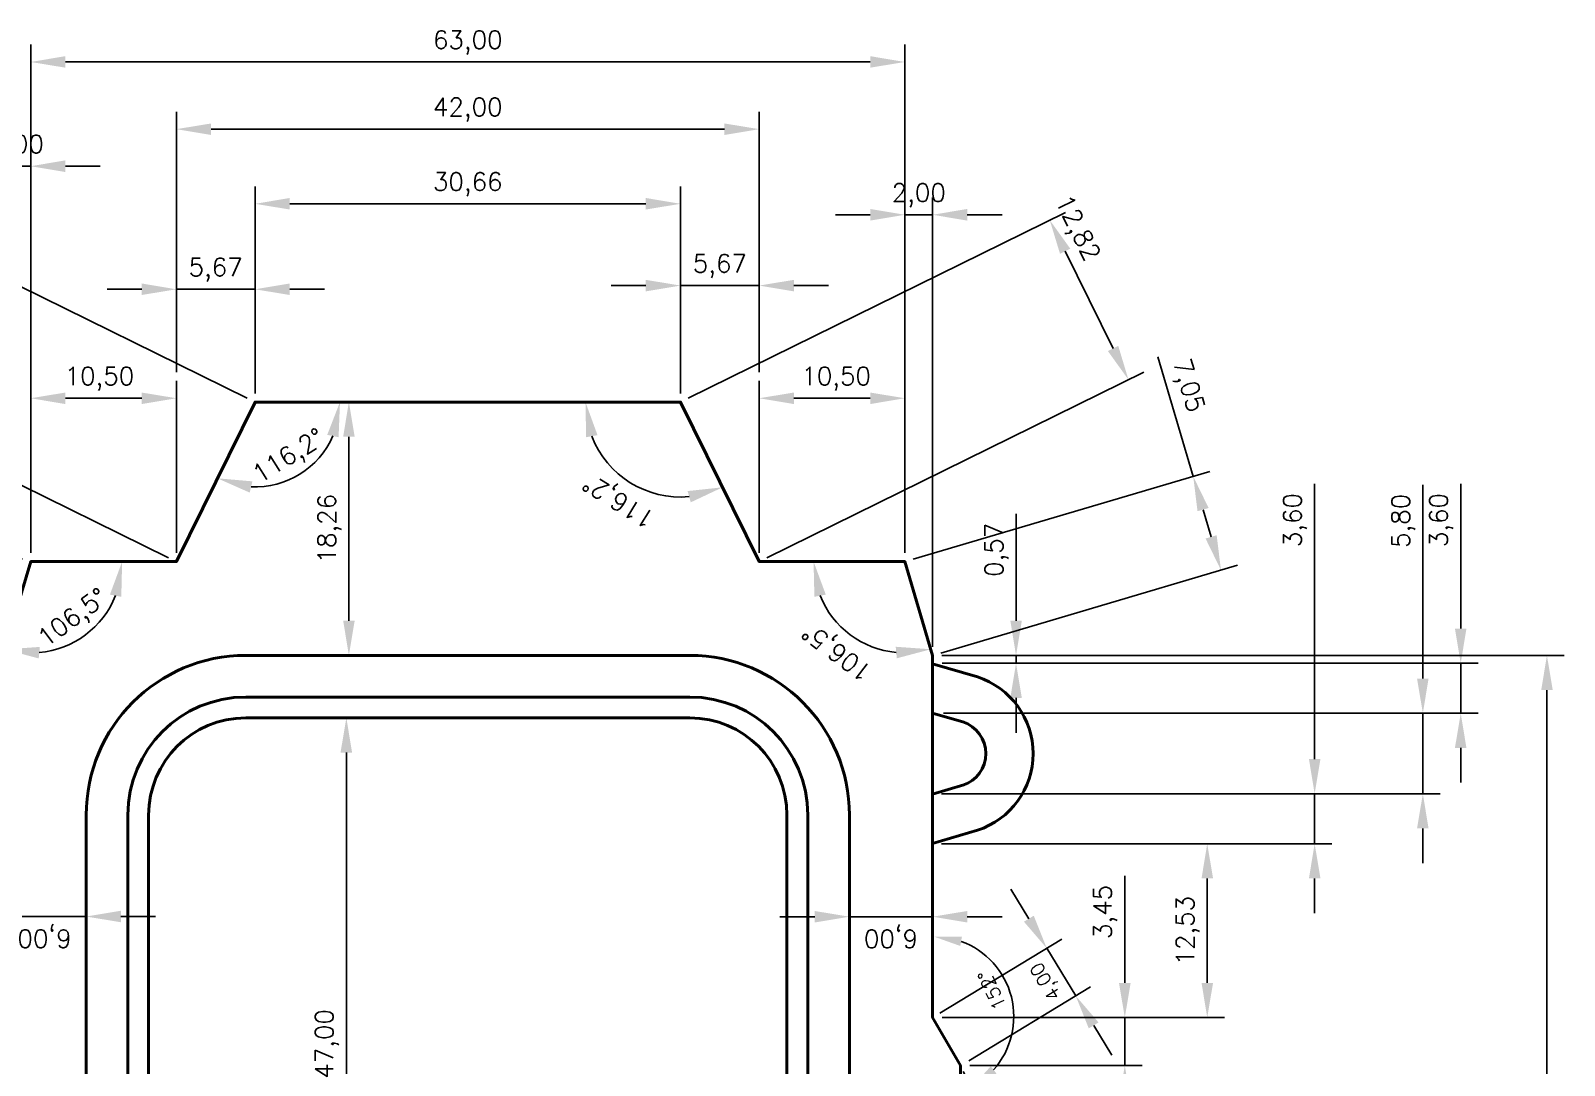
# Model space of a CAD drawing. Header units: millimetres. Extents: x -121 to 79, y -71 to 81.
# Drawn here: x -31.5 to 79, y 6 to 80.5 of the extents above; entities that cross this region are included whole.
import ezdxf

# ---------------------------------------------------------------- set-up
doc = ezdxf.new("R2010")
doc.units = ezdxf.units.MM
doc.styles.add('ASHADE', font='simplex.shx', dxfattribs={"height": 1.3})
doc.dimstyles.new('ISO-25', dxfattribs={"dimtxt": 1.3, "dimasz": 2.5, "dimexe": 1.25, "dimexo": 0.625, "dimtad": 1, "dimtxsty": 'ASHADE', "dimcen": 2.5, "dimadec": 1, "dimazin": 0, "dimtfac": 1, "dimtmove": 0, "dimatfit": 3, "dimfxl": 1, "dimarcsym": 0})
doc.dimstyles.new('ISO-25 CON DOPPIO ZERO', dxfattribs={"dimtxt": 1.3, "dimasz": 2.5, "dimexe": 1.25, "dimexo": 0.625, "dimtad": 1, "dimzin": 0, "dimtxsty": 'ASHADE', "dimcen": 2.5, "dimadec": 0, "dimazin": 0, "dimtfac": 1, "dimtmove": 0, "dimatfit": 3, "dimfxl": 1, "dimarcsym": 0})

# ---------------------------------------------------------------- blocks, each defined once
blk = doc.blocks.new('*D18')
at = {"color": 0, "linetype": 'Continuous', "lineweight": -2, "transparency": 16777216}
for p, q in [((34.17, 35.51), (79.02, 35.51)), ((77.77, -29.99), (77.77, 33.01)), ((34.19, -32.49), (79.02, -32.49))]:
    blk.add_line(p, q, dxfattribs=at)
at = {"color": 0, "linetype": 'Continuous', "transparency": 16777216}
for points in [[(77.36, 33.01), (78.19, 33.01), (77.77, 35.51)], [(77.36, -29.99), (78.19, -29.99), (77.77, -32.49)]]:
    blk.add_solid(points, dxfattribs=at)
at = {"layer": 'Defpoints', "color": 0, "linetype": 'Continuous', "transparency": 16777216}
for p in [(33.55, 35.51, -14.03), (77.77, 35.51), (33.56, -32.49, -14.03)]:
    blk.add_point(p, dxfattribs=at)
at = {"color": 0, "linetype": 'Continuous', "lineweight": 13, "transparency": 16777216, "insert": (76.38, -0.75), "char_height": 1.3, "attachment_point": 5, "rotation": 90, "style": 'ASHADE'}
blk.add_mtext('68,00', dxfattribs=at)
blk = doc.blocks.new('*D19')
at = {"color": 0, "linetype": 'Continuous', "lineweight": -2, "transparency": 16777216}
for p, q in [((39.51, 38.01), (39.51, 45.72)), ((34.17, 35.51), (40.76, 35.51)), ((39.51, 34.94), (39.51, 35.51)), ((34.19, 34.94), (40.76, 34.94)), ((39.51, 32.44), (39.51, 29.94))]:
    blk.add_line(p, q, dxfattribs=at)
at = {"color": 0, "linetype": 'Continuous', "transparency": 16777216}
for points in [[(39.1, 38.01), (39.93, 38.01), (39.51, 35.51)], [(39.1, 32.44), (39.93, 32.44), (39.51, 34.94)]]:
    blk.add_solid(points, dxfattribs=at)
at = {"layer": 'Defpoints', "color": 0, "linetype": 'Continuous', "transparency": 16777216}
for p in [(33.55, 35.51, -14.03), (33.56, 34.94, -14.04), (39.51, 34.94)]:
    blk.add_point(p, dxfattribs=at)
at = {"color": 0, "linetype": 'Continuous', "lineweight": 13, "transparency": 16777216, "insert": (38.12, 43.11), "char_height": 1.3, "attachment_point": 5, "rotation": 90, "style": 'ASHADE'}
blk.add_mtext('0,57', dxfattribs=at)
blk = doc.blocks.new('*D20')
at = {"color": 0, "linetype": 'Continuous', "lineweight": -2, "transparency": 16777216}
for p, q in [((71.56, 37.44), (71.56, 47.87)), ((34.19, 34.94), (72.81, 34.94)), ((71.56, 31.34), (71.56, 34.94)), ((34.29, 31.34), (72.81, 31.34)), ((71.56, 28.84), (71.56, 26.34))]:
    blk.add_line(p, q, dxfattribs=at)
at = {"color": 0, "linetype": 'Continuous', "transparency": 16777216}
for points in [[(71.14, 37.44), (71.97, 37.44), (71.56, 34.94)], [(71.14, 28.84), (71.97, 28.84), (71.56, 31.34)]]:
    blk.add_solid(points, dxfattribs=at)
at = {"layer": 'Defpoints', "color": 0, "linetype": 'Continuous', "transparency": 16777216}
for p in [(33.56, 34.94), (33.67, 31.34, -14.04), (71.56, 31.34)]:
    blk.add_point(p, dxfattribs=at)
at = {"color": 0, "linetype": 'Continuous', "lineweight": 13, "transparency": 16777216, "insert": (70.16, 45.26), "char_height": 1.3, "attachment_point": 5, "rotation": 90, "style": 'ASHADE'}
blk.add_mtext('3,60', dxfattribs=at)
blk = doc.blocks.new('*D21')
at = {"color": 0, "linetype": 'Continuous', "lineweight": -2, "transparency": 16777216}
for p, q in [((68.83, 33.84), (68.83, 47.81)), ((34.29, 31.34), (70.08, 31.34)), ((68.83, 25.54), (68.83, 31.34)), ((34.13, 25.54), (70.08, 25.54)), ((68.83, 23.04), (68.83, 20.54))]:
    blk.add_line(p, q, dxfattribs=at)
at = {"color": 0, "linetype": 'Continuous', "transparency": 16777216}
for points in [[(68.41, 33.84), (69.24, 33.84), (68.83, 31.34)], [(68.41, 23.04), (69.24, 23.04), (68.83, 25.54)]]:
    blk.add_solid(points, dxfattribs=at)
at = {"layer": 'Defpoints', "color": 0, "linetype": 'Continuous', "transparency": 16777216}
for p in [(33.67, 31.34, -14.04), (33.51, 25.54, -4.04), (68.83, 25.54)]:
    blk.add_point(p, dxfattribs=at)
at = {"color": 0, "linetype": 'Continuous', "lineweight": 13, "transparency": 16777216, "insert": (67.43, 45.2), "char_height": 1.3, "attachment_point": 5, "rotation": 90, "style": 'ASHADE'}
blk.add_mtext('5,80', dxfattribs=at)
blk = doc.blocks.new('*D22')
at = {"color": 0, "linetype": 'Continuous', "lineweight": -2, "transparency": 16777216}
for p, q in [((61.03, 28.04), (61.03, 47.87)), ((34.13, 25.54), (62.28, 25.54)), ((61.03, 21.94), (61.03, 25.54)), ((34.13, 21.94), (62.28, 21.94)), ((61.03, 19.44), (61.03, 16.94))]:
    blk.add_line(p, q, dxfattribs=at)
at = {"color": 0, "linetype": 'Continuous', "transparency": 16777216}
for points in [[(60.62, 28.04), (61.45, 28.04), (61.03, 25.54)], [(60.62, 19.44), (61.45, 19.44), (61.03, 21.94)]]:
    blk.add_solid(points, dxfattribs=at)
at = {"layer": 'Defpoints', "color": 0, "linetype": 'Continuous', "transparency": 16777216}
for p in [(33.51, 25.54, -4.04), (33.51, 21.94, -4.04), (61.03, 21.94)]:
    blk.add_point(p, dxfattribs=at)
at = {"color": 0, "linetype": 'Continuous', "lineweight": 13, "transparency": 16777216, "insert": (59.63, 45.26), "char_height": 1.3, "attachment_point": 5, "rotation": 90, "style": 'ASHADE'}
blk.add_mtext('3,60', dxfattribs=at)
blk = doc.blocks.new('*D23')
at = {"color": 0, "linetype": 'Continuous', "lineweight": -2, "transparency": 16777216}
for p, q in [((34.13, 21.94), (54.54, 21.94)), ((53.29, 19.44), (53.29, 11.91)), ((34.18, 9.41), (54.54, 9.41))]:
    blk.add_line(p, q, dxfattribs=at)
at = {"color": 0, "linetype": 'Continuous', "transparency": 16777216}
for points in [[(52.88, 19.44), (53.71, 19.44), (53.29, 21.94)], [(52.88, 11.91), (53.71, 11.91), (53.29, 9.41)]]:
    blk.add_solid(points, dxfattribs=at)
at = {"layer": 'Defpoints', "color": 0, "linetype": 'Continuous', "transparency": 16777216}
for p in [(33.51, 21.94, -4.04), (33.56, 9.41, -6.03), (53.29, 9.41)]:
    blk.add_point(p, dxfattribs=at)
at = {"color": 0, "linetype": 'Continuous', "lineweight": 13, "transparency": 16777216, "insert": (51.89, 15.67), "char_height": 1.3, "attachment_point": 5, "rotation": 90, "style": 'ASHADE'}
blk.add_mtext('12,53', dxfattribs=at)
blk = doc.blocks.new('*D24')
at = {"color": 0, "linetype": 'Continuous', "lineweight": -2, "transparency": 16777216}
for p, q in [((47.35, 11.91), (47.35, 19.62)), ((34.18, 9.41), (48.6, 9.41)), ((47.35, 5.96), (47.35, 9.41)), ((36.19, 5.96), (48.6, 5.96)), ((47.35, 3.46), (47.35, 0.96))]:
    blk.add_line(p, q, dxfattribs=at)
at = {"color": 0, "linetype": 'Continuous', "transparency": 16777216}
for points in [[(46.93, 11.91), (47.77, 11.91), (47.35, 9.41)], [(46.93, 3.46), (47.77, 3.46), (47.35, 5.96)]]:
    blk.add_solid(points, dxfattribs=at)
at = {"layer": 'Defpoints', "color": 0, "linetype": 'Continuous', "transparency": 16777216}
for p in [(33.56, 9.41, -6.03), (35.56, 5.96, 1.97), (47.35, 5.96)]:
    blk.add_point(p, dxfattribs=at)
at = {"color": 0, "linetype": 'Continuous', "lineweight": 13, "transparency": 16777216, "insert": (45.95, 17.02), "char_height": 1.3, "attachment_point": 5, "rotation": 90, "style": 'ASHADE'}
blk.add_mtext('3,45', dxfattribs=at)
blk = doc.blocks.new('*D38')
at = {"color": 0, "linetype": 'Continuous', "lineweight": -2, "transparency": 16777216}
for p, q in [((-31.5, 42.89), (-31.5, 79.52)), ((31.5, 42.89), (31.5, 79.52)), ((29, 78.27), (-29, 78.27))]:
    blk.add_line(p, q, dxfattribs=at)
at = {"color": 0, "linetype": 'Continuous', "transparency": 16777216}
for points in [[(-29, 78.69), (-29, 77.86), (-31.5, 78.27)], [(29, 78.69), (29, 77.86), (31.5, 78.27)]]:
    blk.add_solid(points, dxfattribs=at)
at = {"layer": 'Defpoints', "color": 0, "linetype": 'Continuous', "transparency": 16777216}
for p in [(-31.5, 78.27), (-31.5, 42.27, -14.03), (31.5, 42.27, -30.03)]:
    blk.add_point(p, dxfattribs=at)
at = {"color": 0, "linetype": 'Continuous', "lineweight": 13, "transparency": 16777216, "insert": (0, 79.67), "char_height": 1.3, "attachment_point": 5, "style": 'ASHADE'}
blk.add_mtext('63,00', dxfattribs=at)
blk = doc.blocks.new('*D41')
at = {"color": 0, "linetype": 'Continuous', "lineweight": -2, "transparency": 16777216}
for p, q in [((31.5, 42.89), (31.5, 68.51)), ((33.5, 36.13), (33.5, 68.51)), ((29, 67.26), (26.5, 67.26)), ((33.5, 67.26), (31.5, 67.26)), ((36, 67.26), (38.5, 67.26))]:
    blk.add_line(p, q, dxfattribs=at)
at = {"color": 0, "linetype": 'Continuous', "transparency": 16777216}
for points in [[(29, 67.68), (29, 66.84), (31.5, 67.26)], [(36, 67.68), (36, 66.84), (33.5, 67.26)]]:
    blk.add_solid(points, dxfattribs=at)
at = {"layer": 'Defpoints', "color": 0, "linetype": 'Continuous', "transparency": 16777216}
for p in [(31.5, 67.26), (31.5, 42.27, 1.97), (33.5, 35.51, 1.97)]:
    blk.add_point(p, dxfattribs=at)
at = {"color": 0, "linetype": 'Continuous', "lineweight": 13, "transparency": 16777216, "insert": (32.5, 68.66), "char_height": 1.3, "attachment_point": 5, "style": 'ASHADE'}
blk.add_mtext('2,00', dxfattribs=at)
blk = doc.blocks.new('*D39')
at = {"color": 0, "linetype": 'Continuous', "lineweight": -2, "transparency": 16777216}
for p, q in [((-52.28, 48.41), (-49.73, 57.02)), ((-32.1, 42.44), (-53.48, 48.76)), ((-53.57, 44.05), (-52.99, 46.01)), ((-34.1, 35.68), (-55.48, 42))]:
    blk.add_line(p, q, dxfattribs=at)
at = {"color": 0, "linetype": 'Continuous', "transparency": 16777216}
for points in [[(-53.39, 46.13), (-52.59, 45.9), (-52.28, 48.41)], [(-53.97, 44.17), (-53.17, 43.93), (-54.28, 41.65)]]:
    blk.add_solid(points, dxfattribs=at)
at = {"layer": 'Defpoints', "color": 0, "linetype": 'Continuous', "transparency": 16777216}
for p in [(-31.5, 42.27, -14.03), (-54.28, 41.65), (-33.5, 35.51, -14.03)]:
    blk.add_point(p, dxfattribs=at)
at = {"color": 0, "linetype": 'Continuous', "lineweight": 13, "transparency": 16777216, "insert": (-51.81, 54.92), "char_height": 1.3, "attachment_point": 5, "rotation": 73.5291, "style": 'ASHADE'}
blk.add_mtext('7,05', dxfattribs=at)
blk = doc.blocks.new('*D40')
at = {"color": 0, "linetype": 'Continuous', "lineweight": -2, "transparency": 16777216}
for p, q in [((-33.5, 35.64), (-33.5, 72.01)), ((-31.5, 42.89), (-31.5, 72.01)), ((-36, 70.76), (-38.5, 70.76)), ((-33.5, 70.76), (-31.5, 70.76)), ((-29, 70.76), (-26.5, 70.76))]:
    blk.add_line(p, q, dxfattribs=at)
at = {"color": 0, "linetype": 'Continuous', "transparency": 16777216}
for points in [[(-36, 71.18), (-36, 70.34), (-33.5, 70.76)], [(-29, 71.18), (-29, 70.34), (-31.5, 70.76)]]:
    blk.add_solid(points, dxfattribs=at)
at = {"layer": 'Defpoints', "color": 0, "linetype": 'Continuous', "transparency": 16777216}
for p in [(-31.5, 70.76), (-31.5, 42.27, -14.03), (-33.5, 35.01, -14.03)]:
    blk.add_point(p, dxfattribs=at)
at = {"color": 0, "linetype": 'Continuous', "lineweight": 13, "transparency": 16777216, "insert": (-32.5, 72.16), "char_height": 1.3, "attachment_point": 5, "style": 'ASHADE'}
blk.add_mtext('2,00', dxfattribs=at)
blk = doc.blocks.new('*D43')
at = {"color": 0, "linetype": 'Continuous', "lineweight": -2, "transparency": 16777216}
for p, q in [((-31.5, 43.52), (-31.5, 55.29)), ((-21, 42.89), (-21, 55.29)), ((-29, 54.04), (-23.5, 54.04))]:
    blk.add_line(p, q, dxfattribs=at)
at = {"color": 0, "linetype": 'Continuous', "transparency": 16777216}
for points in [[(-29, 54.45), (-29, 53.62), (-31.5, 54.04)], [(-23.5, 54.45), (-23.5, 53.62), (-21, 54.04)]]:
    blk.add_solid(points, dxfattribs=at)
at = {"layer": 'Defpoints', "color": 0, "linetype": 'Continuous', "transparency": 16777216}
for p in [(-21, 54.04), (-31.5, 42.89), (-21, 42.27, 1.97)]:
    blk.add_point(p, dxfattribs=at)
at = {"color": 0, "linetype": 'Continuous', "lineweight": 13, "transparency": 16777216, "insert": (-26.55, 55.44), "char_height": 1.3, "attachment_point": 5, "style": 'ASHADE'}
blk.add_mtext('10,50', dxfattribs=at)
blk = doc.blocks.new('*D44')
at = {"color": 0, "linetype": 'Continuous', "lineweight": -2, "transparency": 16777216}
for p, q in [((-15.89, 54.04), (-43.07, 67.43)), ((-46.51, 57.62), (-43.05, 64.64)), ((-21.56, 42.54), (-48.73, 55.93))]:
    blk.add_line(p, q, dxfattribs=at)
at = {"color": 0, "linetype": 'Continuous', "transparency": 16777216}
for points in [[(-43.42, 64.82), (-42.68, 64.45), (-41.94, 66.88)], [(-46.88, 57.81), (-46.13, 57.44), (-47.61, 55.38)]]:
    blk.add_solid(points, dxfattribs=at)
at = {"layer": 'Defpoints', "color": 0, "linetype": 'Continuous', "transparency": 16777216}
for p in [(-41.94, 66.88), (-15.33, 53.77, -14.03), (-21, 42.27)]:
    blk.add_point(p, dxfattribs=at)
at = {"color": 0, "linetype": 'Continuous', "lineweight": 13, "transparency": 16777216, "insert": (-43.82, 66.24), "char_height": 1.3, "attachment_point": 5, "rotation": 63.7684, "style": 'ASHADE'}
blk.add_mtext('12,82', dxfattribs=at)
blk = doc.blocks.new('*D45')
at = {"color": 0, "linetype": 'Continuous', "lineweight": -2, "transparency": 16777216}
for p, q in [((52.28, 48.41), (49.73, 57.02)), ((32.1, 42.44), (53.48, 48.76)), ((53.57, 44.05), (52.99, 46.01)), ((34.1, 35.68), (55.48, 42))]:
    blk.add_line(p, q, dxfattribs=at)
at = {"color": 0, "linetype": 'Continuous', "transparency": 16777216}
for points in [[(53.39, 46.13), (52.59, 45.9), (52.28, 48.41)], [(53.97, 44.17), (53.17, 43.93), (54.28, 41.65)]]:
    blk.add_solid(points, dxfattribs=at)
at = {"layer": 'Defpoints', "color": 0, "linetype": 'Continuous', "transparency": 16777216}
for p in [(31.5, 42.27, -14.03), (54.28, 41.65), (33.5, 35.51, -14.03)]:
    blk.add_point(p, dxfattribs=at)
at = {"color": 0, "linetype": 'Continuous', "lineweight": 13, "transparency": 16777216, "insert": (51.81, 54.92), "char_height": 1.3, "attachment_point": 5, "rotation": 286.4709, "style": 'ASHADE'}
blk.add_mtext('7,05', dxfattribs=at)
blk = doc.blocks.new('*D47')
at = {"color": 0, "linetype": 'Continuous', "lineweight": -2, "transparency": 16777216}
for p, q in [((21, 42.89), (21, 55.29)), ((31.5, 43.52), (31.5, 55.29)), ((29, 54.04), (23.5, 54.04))]:
    blk.add_line(p, q, dxfattribs=at)
at = {"color": 0, "linetype": 'Continuous', "transparency": 16777216}
for points in [[(23.5, 54.45), (23.5, 53.62), (21, 54.04)], [(29, 54.45), (29, 53.62), (31.5, 54.04)]]:
    blk.add_solid(points, dxfattribs=at)
at = {"layer": 'Defpoints', "color": 0, "linetype": 'Continuous', "transparency": 16777216}
for p in [(21, 54.04), (21, 42.27, 1.97), (31.5, 42.89)]:
    blk.add_point(p, dxfattribs=at)
at = {"color": 0, "linetype": 'Continuous', "lineweight": 13, "transparency": 16777216, "insert": (26.55, 55.44), "char_height": 1.3, "attachment_point": 5, "style": 'ASHADE'}
blk.add_mtext('10,50', dxfattribs=at)
blk = doc.blocks.new('*D48')
at = {"color": 0, "linetype": 'Continuous', "lineweight": -2, "transparency": 16777216}
for p, q in [((15.89, 54.04), (43.07, 67.43)), ((46.51, 57.62), (43.05, 64.64)), ((21.56, 42.54), (48.73, 55.93))]:
    blk.add_line(p, q, dxfattribs=at)
at = {"color": 0, "linetype": 'Continuous', "transparency": 16777216}
for points in [[(43.42, 64.82), (42.68, 64.45), (41.94, 66.88)], [(46.88, 57.81), (46.13, 57.44), (47.61, 55.38)]]:
    blk.add_solid(points, dxfattribs=at)
at = {"layer": 'Defpoints', "color": 0, "linetype": 'Continuous', "transparency": 16777216}
for p in [(41.94, 66.88), (15.33, 53.77, -14.03), (21, 42.27)]:
    blk.add_point(p, dxfattribs=at)
at = {"color": 0, "linetype": 'Continuous', "lineweight": 13, "transparency": 16777216, "insert": (43.82, 66.24), "char_height": 1.3, "attachment_point": 5, "rotation": 296.2316, "style": 'ASHADE'}
blk.add_mtext('12,82', dxfattribs=at)
blk = doc.blocks.new('*D49')
at = {"color": 0, "linetype": 'Continuous', "lineweight": -2, "transparency": 16777216}
for p, q in [((-15.33, 54.39), (-15.33, 69.3)), ((15.33, 54.39), (15.33, 69.3)), ((12.83, 68.05), (-12.83, 68.05))]:
    blk.add_line(p, q, dxfattribs=at)
at = {"color": 0, "linetype": 'Continuous', "transparency": 16777216}
for points in [[(-12.83, 68.47), (-12.83, 67.64), (-15.33, 68.05)], [(12.83, 68.47), (12.83, 67.64), (15.33, 68.05)]]:
    blk.add_solid(points, dxfattribs=at)
at = {"layer": 'Defpoints', "color": 0, "linetype": 'Continuous', "transparency": 16777216}
for p in [(-15.33, 68.05), (-15.33, 53.77, 1.97), (15.33, 53.77, 1.97)]:
    blk.add_point(p, dxfattribs=at)
at = {"color": 0, "linetype": 'Continuous', "lineweight": 13, "transparency": 16777216, "insert": (0, 69.45), "char_height": 1.3, "attachment_point": 5, "style": 'ASHADE'}
blk.add_mtext('30,66', dxfattribs=at)
blk = doc.blocks.new('*D50')
at = {"color": 0, "linetype": 'Continuous', "lineweight": -2, "transparency": 16777216}
for p, q in [((-21, 55.91), (-21, 63.14)), ((-15.33, 55.91), (-15.33, 63.14)), ((-23.5, 61.89), (-26, 61.89)), ((-21, 61.89), (-15.33, 61.89)), ((-12.83, 61.89), (-10.33, 61.89))]:
    blk.add_line(p, q, dxfattribs=at)
at = {"color": 0, "linetype": 'Continuous', "transparency": 16777216}
for points in [[(-23.5, 62.31), (-23.5, 61.48), (-21, 61.89)], [(-12.83, 62.31), (-12.83, 61.48), (-15.33, 61.89)]]:
    blk.add_solid(points, dxfattribs=at)
at = {"layer": 'Defpoints', "color": 0, "linetype": 'Continuous', "transparency": 16777216}
for p in [(-15.33, 61.89), (-21, 55.29), (-15.33, 55.29)]:
    blk.add_point(p, dxfattribs=at)
at = {"color": 0, "linetype": 'Continuous', "lineweight": 13, "transparency": 16777216, "insert": (-18.17, 63.29), "char_height": 1.3, "attachment_point": 5, "style": 'ASHADE'}
blk.add_mtext('5,67', dxfattribs=at)
blk = doc.blocks.new('*D51')
at = {"color": 0, "linetype": 'Continuous', "lineweight": -2, "transparency": 16777216}
for p, q in [((15.33, 55.91), (15.33, 63.41)), ((21, 55.91), (21, 63.41)), ((12.83, 62.16), (10.33, 62.16)), ((21, 62.16), (15.33, 62.16)), ((23.5, 62.16), (26, 62.16))]:
    blk.add_line(p, q, dxfattribs=at)
at = {"color": 0, "linetype": 'Continuous', "transparency": 16777216}
for points in [[(12.83, 62.57), (12.83, 61.74), (15.33, 62.16)], [(23.5, 62.57), (23.5, 61.74), (21, 62.16)]]:
    blk.add_solid(points, dxfattribs=at)
at = {"layer": 'Defpoints', "color": 0, "linetype": 'Continuous', "transparency": 16777216}
for p in [(15.33, 62.16), (15.33, 55.29), (21, 55.29)]:
    blk.add_point(p, dxfattribs=at)
at = {"color": 0, "linetype": 'Continuous', "lineweight": 13, "transparency": 16777216, "insert": (18.17, 63.56), "char_height": 1.3, "attachment_point": 5, "style": 'ASHADE'}
blk.add_mtext('5,67', dxfattribs=at)
blk = doc.blocks.new('*D52')
at = {"color": 0, "linetype": 'Continuous', "lineweight": -2, "transparency": 16777216}
for p, q in [((-21, 56.54), (-21, 74.68)), ((21, 62.78), (21, 74.68)), ((-18.5, 73.43), (18.5, 73.43))]:
    blk.add_line(p, q, dxfattribs=at)
at = {"color": 0, "linetype": 'Continuous', "transparency": 16777216}
for points in [[(-18.5, 73.84), (-18.5, 73.01), (-21, 73.43)], [(18.5, 73.84), (18.5, 73.01), (21, 73.43)]]:
    blk.add_solid(points, dxfattribs=at)
at = {"layer": 'Defpoints', "color": 0, "linetype": 'Continuous', "transparency": 16777216}
for p in [(21, 73.43), (21, 62.16), (-21, 55.91)]:
    blk.add_point(p, dxfattribs=at)
at = {"color": 0, "linetype": 'Continuous', "lineweight": 13, "transparency": 16777216, "insert": (0, 74.83), "char_height": 1.3, "attachment_point": 5, "style": 'ASHADE'}
blk.add_mtext('42,00', dxfattribs=at)
blk = doc.blocks.new('*D54')
at = {"color": 0, "lineweight": -2, "transparency": 16777216}
blk.add_line((35.71, 5.53), (36.92, 3.3), dxfattribs=at)
blk.add_arc((33.58, 9.48), 5.77, 318.3519, 70.0436, dxfattribs=at)
at = {"color": 0, "transparency": 16777216}
for points in [[(35.49, 14.57), (35.61, 15.23), (33.58, 15.25)], [(38.1, 5.38), (37.69, 5.9), (36.33, 4.4)]]:
    blk.add_solid(points, dxfattribs=at)
at = {"layer": 'Defpoints', "color": 0, "transparency": 16777216}
for p in [(33.58, 20.24), (33.58, 9.48), (33.58, 9.48), (39.25, 8.37), (35.42, 6.08)]:
    blk.add_point(p, dxfattribs=at)
at = {"transparency": 16777216, "insert": (37.03, 11.06), "char_height": 1.3, "attachment_point": 5, "rotation": 114.6513, "style": 'ASHADE'}
blk.add_mtext('{\\H0.75x;\\P152°}', dxfattribs=at)
blk = doc.blocks.new('*D61')
at = {"color": 0, "linetype": 'Continuous', "lineweight": -2, "transparency": 16777216}
for p, q in [((40.43, 16.53), (39.14, 18.67)), ((34.03, 9.72), (42.8, 15.05)), ((43.81, 10.98), (41.73, 14.4)), ((36.11, 6.3), (44.88, 11.63)), ((45.11, 8.85), (46.41, 6.71))]:
    blk.add_line(p, q, dxfattribs=at)
at = {"color": 0, "linetype": 'Continuous', "transparency": 16777216}
for points in [[(40.08, 16.32), (40.79, 16.75), (41.73, 14.4)], [(44.75, 8.63), (45.46, 9.06), (43.81, 10.98)]]:
    blk.add_solid(points, dxfattribs=at)
at = {"layer": 'Defpoints', "color": 0, "linetype": 'Continuous', "transparency": 16777216}
for p in [(41.73, 14.4), (33.5, 9.39, 1.97), (35.58, 5.98)]:
    blk.add_point(p, dxfattribs=at)
at = {"color": 0, "linetype": 'Continuous', "lineweight": 13, "transparency": 16777216, "insert": (41.74, 12.06), "char_height": 1.3, "attachment_point": 5, "rotation": 121.2933, "style": 'ASHADE'}
blk.add_mtext('{\\H0.75x;4,00}', dxfattribs=at)
blk = doc.blocks.new('*D68')
at = {"color": 0, "linetype": 'Continuous', "lineweight": -2, "transparency": 16777216}
for p, q in [((-33.5, 18.43), (-33.5, 15.44)), ((-27.5, 18.43), (-27.5, 15.44)), ((-36, 16.69), (-38.5, 16.69)), ((-33.5, 16.69), (-27.5, 16.69)), ((-25, 16.69), (-22.5, 16.69))]:
    blk.add_line(p, q, dxfattribs=at)
at = {"color": 0, "linetype": 'Continuous', "transparency": 16777216}
for points in [[(-36, 16.28), (-36, 17.11), (-33.5, 16.69)], [(-25, 16.28), (-25, 17.11), (-27.5, 16.69)]]:
    blk.add_solid(points, dxfattribs=at)
at = {"layer": 'Defpoints', "color": 0, "linetype": 'Continuous', "transparency": 16777216}
for p in [(-33.5, 19.06, 5.97), (-27.5, 19.06, 13.97), (-27.5, 16.69)]:
    blk.add_point(p, dxfattribs=at)
at = {"color": 0, "linetype": 'Continuous', "lineweight": 13, "transparency": 16777216, "insert": (-30.5, 15.29), "char_height": 1.3, "attachment_point": 5, "rotation": 180, "style": 'ASHADE'}
blk.add_mtext('6,00', dxfattribs=at)
blk = doc.blocks.new('*D69')
at = {"color": 0, "linetype": 'Continuous', "lineweight": -2, "transparency": 16777216}
for p, q in [((-8.29, 53.77), (-9.82, 53.77)), ((-8.57, 51.27), (-8.57, 38.01)), ((-8.29, 35.51), (-9.82, 35.51))]:
    blk.add_line(p, q, dxfattribs=at)
at = {"color": 0, "linetype": 'Continuous', "transparency": 16777216}
for points in [[(-8.98, 51.27), (-8.15, 51.27), (-8.57, 53.77)], [(-8.98, 38.01), (-8.15, 38.01), (-8.57, 35.51)]]:
    blk.add_solid(points, dxfattribs=at)
at = {"layer": 'Defpoints', "color": 0, "linetype": 'Continuous', "transparency": 16777216}
for p in [(-7.67, 53.77, 1.97), (-8.57, 35.51), (-7.67, 35.51, 13.97)]:
    blk.add_point(p, dxfattribs=at)
at = {"color": 0, "linetype": 'Continuous', "lineweight": 13, "transparency": 16777216, "insert": (-9.96, 44.64), "char_height": 1.3, "attachment_point": 5, "rotation": 90, "style": 'ASHADE'}
blk.add_mtext('18,26', dxfattribs=at)
blk = doc.blocks.new('*D70')
at = {"color": 0, "linetype": 'Continuous', "lineweight": -2, "transparency": 16777216}
for p, q in [((27.5, 18.43), (27.5, 15.43)), ((33.5, 18.43), (33.5, 15.43)), ((25, 16.68), (22.5, 16.68)), ((33.5, 16.68), (27.5, 16.68)), ((36, 16.68), (38.5, 16.68))]:
    blk.add_line(p, q, dxfattribs=at)
at = {"color": 0, "linetype": 'Continuous', "transparency": 16777216}
for points in [[(25, 16.26), (25, 17.09), (27.5, 16.68)], [(36, 16.26), (36, 17.09), (33.5, 16.68)]]:
    blk.add_solid(points, dxfattribs=at)
at = {"layer": 'Defpoints', "color": 0, "linetype": 'Continuous', "transparency": 16777216}
for p in [(27.5, 19.06, 13.97), (33.5, 19.06, 13.97), (27.5, 16.68)]:
    blk.add_point(p, dxfattribs=at)
at = {"color": 0, "linetype": 'Continuous', "lineweight": 13, "transparency": 16777216, "insert": (30.5, 15.28), "char_height": 1.3, "attachment_point": 5, "rotation": 180, "style": 'ASHADE'}
blk.add_mtext('6,00', dxfattribs=at)
blk = doc.blocks.new('*D71')
at = {"color": 0, "linetype": 'Continuous', "lineweight": -2, "transparency": 16777216}
for p, q in [((-15.38, 31.01), (-7.5, 31.01)), ((-8.75, -13.49), (-8.75, 28.51)), ((-22.38, -15.99), (-7.5, -15.99))]:
    blk.add_line(p, q, dxfattribs=at)
at = {"color": 0, "linetype": 'Continuous', "transparency": 16777216}
for points in [[(-9.17, 28.51), (-8.34, 28.51), (-8.75, 31.01)], [(-9.17, -13.49), (-8.34, -13.49), (-8.75, -15.99)]]:
    blk.add_solid(points, dxfattribs=at)
at = {"layer": 'Defpoints', "color": 0, "linetype": 'Continuous', "transparency": 16777216}
for p in [(-16, 31.01, 13.97), (-8.75, 31.01), (-23, -15.99, 13.97)]:
    blk.add_point(p, dxfattribs=at)
at = {"color": 0, "linetype": 'Continuous', "lineweight": 13, "transparency": 16777216, "insert": (-10.15, 7.51), "char_height": 1.3, "attachment_point": 5, "rotation": 90, "style": 'ASHADE'}
blk.add_mtext('47,00', dxfattribs=at)
blk = doc.blocks.new('*D76')
at = {"color": 0, "lineweight": -2, "transparency": 16777216}
blk.add_arc((-31.5, 42.27), 6.59, 275.3758, 338.1429, dxfattribs=at)
at = {"color": 0, "transparency": 16777216}
for points in [[(-25.79, 39.89), (-24.97, 39.73), (-24.91, 42.27)], [(-30.92, 35.29), (-30.84, 36.12), (-33.37, 35.94)]]:
    blk.add_solid(points, dxfattribs=at)
at = {"layer": 'Defpoints', "color": 0, "transparency": 16777216}
for p in [(-31.5, 42.27, 1.97), (-31.5, 42.27, 1.97), (-21, 42.27, 1.97), (-33.5, 35.51, 1.97), (-29.35, 36.03)]:
    blk.add_point(p, dxfattribs=at)
at = {"color": 0, "transparency": 16777216, "insert": (-28.39, 38.1), "char_height": 1.3, "attachment_point": 5, "rotation": 36.7594, "style": 'ASHADE'}
blk.add_mtext('106,5°', dxfattribs=at)
blk = doc.blocks.new('*D77')
at = {"color": 0, "lineweight": -2, "transparency": 16777216}
blk.add_arc((31.5, 42.27), 6.58, 201.8947, 264.5865, dxfattribs=at)
at = {"color": 0, "transparency": 16777216}
for points in [[(24.98, 39.73), (25.8, 39.89), (24.92, 42.27)], [(30.84, 36.13), (30.92, 35.3), (33.37, 35.95)]]:
    blk.add_solid(points, dxfattribs=at)
at = {"layer": 'Defpoints', "color": 0, "transparency": 16777216}
for p in [(21, 42.27, 1.97), (31.5, 42.27, 1.97), (31.5, 42.27, 1.97), (26.14, 38.44), (33.5, 35.51, 1.97)]:
    blk.add_point(p, dxfattribs=at)
at = {"color": 0, "transparency": 16777216, "insert": (26.72, 35.87), "char_height": 1.3, "attachment_point": 5, "rotation": 143.2406, "style": 'ASHADE'}
blk.add_mtext('106,5°', dxfattribs=at)
blk = doc.blocks.new('*D78')
at = {"color": 0, "lineweight": -2, "transparency": 16777216}
blk.add_arc((15.33, 53.77), 6.85, 201.0296, 275.2024, dxfattribs=at)
at = {"color": 0, "transparency": 16777216}
for points in [[(8.53, 51.23), (9.35, 51.38), (8.48, 53.77)], [(15.84, 47.35), (16.07, 46.54), (18.36, 47.62)]]:
    blk.add_solid(points, dxfattribs=at)
at = {"layer": 'Defpoints', "color": 0, "transparency": 16777216}
for p in [(-15.33, 53.77, 1.97), (15.33, 53.77, 1.97), (15.33, 53.77, 1.97), (9.99, 49.48), (21, 42.27, 1.97)]:
    blk.add_point(p, dxfattribs=at)
at = {"color": 0, "transparency": 16777216, "insert": (10.98, 46.76), "char_height": 1.3, "attachment_point": 5, "rotation": 148.116, "style": 'ASHADE'}
blk.add_mtext('116,2°', dxfattribs=at)
blk = doc.blocks.new('*D79')
at = {"color": 0, "lineweight": -2, "transparency": 16777216}
blk.add_arc((-15.33, 53.77), 6.12, 267.3199, 336.4481, dxfattribs=at)
at = {"color": 0, "transparency": 16777216}
for points in [[(-10.13, 51.4), (-9.31, 51.23), (-9.21, 53.77)], [(-15.72, 47.24), (-15.52, 48.05), (-18.04, 48.27)]]:
    blk.add_solid(points, dxfattribs=at)
at = {"layer": 'Defpoints', "color": 0, "transparency": 16777216}
for p in [(-15.33, 53.77, 1.97), (-15.33, 53.77, 1.97), (15.33, 53.77, 1.97), (-14.01, 47.79), (-21, 42.27, 1.97)]:
    blk.add_point(p, dxfattribs=at)
at = {"color": 0, "transparency": 16777216, "insert": (-12.84, 49.75), "char_height": 1.3, "attachment_point": 5, "rotation": 31.884, "style": 'ASHADE'}
blk.add_mtext('116,2°', dxfattribs=at)

msp = doc.modelspace()

# ---------------------------------------------------------------- linework, layer by layer
at = {"lineweight": 40}
for p, q in [((36.726, 33.957), (33.5, 34.912, -14.04)), ((35.759, 30.687), (33.5, 31.355, -14.04)), ((35.759, 26.176), (33.5, 25.51)), ((36.726, 22.906), (33.5, 21.952))]:
    msp.add_line(p, q, dxfattribs=at)
at = {"color": 7, "linetype": 'Continuous', "lineweight": 40, "elevation": 1.966}
msp.add_lwpolyline([(-31.5, -39.253), (-33.5, -32.493), (-33.5, -4.39), (-35.5, -0.94), (-35.5, 5.96), (-33.5, 9.41), (-33.5, 35.507), (-31.5, 42.267), (-21, 42.267), (-15.333, 53.767), (15.333, 53.767), (21, 42.267), (31.5, 42.267), (33.5, 35.507), (33.5, 9.41), (35.5, 5.96), (35.5, -0.94), (33.5, -4.39), (33.5, -32.493), (31.5, -39.253)], close=True, dxfattribs=at)
at = {"lineweight": 40, "elevation": 13.966}
for points in [[(-16, 35.507), (0, 35.507)], [(16, 35.507), (0, 35.507)], [(-16, 32.507), (0, 32.507)], [(16, 32.507), (0, 32.507)], [(-16, 31.007), (0, 31.007)], [(16, 31.007), (0, 31.007)], [(-27.5, 24.007), (-27.5, 0.626)], [(-24.5, 24.007), (-24.5, 0.856)], [(-23, 24.007), (-23, 2.465)], [(23, 24.007), (23, 2.465)], [(24.5, 24.007), (24.5, 0.856)], [(27.5, 24.007), (27.5, 0.626)]]:
    msp.add_lwpolyline(points, dxfattribs=at)
at = {"lineweight": 40}
for centre, radius, start, end in [((-16, 24.007, 13.966), 11.5, 90.00002, 179.99998), ((16, 24.007, 13.966), 11.5, 0.00002, 89.99998), ((-16, 24.007, 13.966), 8.5, 90.00002, 179.99998), ((16, 24.007, 13.966), 8.5, 0.00002, 89.99998), ((-16, 24.007, 13.966), 7, 90.00002, 179.99998), ((16, 24.007, 13.966), 7, 0.00002, 89.99998), ((34.93, 28.432), 2.4, 287.99999, 72.00001)]:
    msp.add_arc(centre, radius, start, end, dxfattribs=at)
at = {"linetype": 'Continuous', "lineweight": 40}
msp.add_arc((34.93, 28.432), 5.81, 287.99999, 72.00001, dxfattribs=at)

# ---------------------------------------------------------------- dimensions: what is measured, and where the dimension line sits
at = {"linetype": 'Continuous', "lineweight": 13}
for base, p1, p2, picture, middle in [((-31.501, 78.275, 20), (31.5, 42.267, -10.034), (-31.501, 42.267, 5.966), '*D38', (0.002, 78.275, 20)), ((-21, 54.037), (-31.501, 42.892), (-21, 42.267, 1.966), '*D43', (-26.552, 54.037))]:
    dim = msp.add_linear_dim(base=base, p1=p1, p2=p2, dimstyle='ISO-25 CON DOPPIO ZERO', dxfattribs=at)
    dim.commit()
    dim.dimension.update_dxf_attribs({"geometry": picture, "text_midpoint": middle, "dimtype": 160})
for base, p1, p2, picture, middle in [((21, 73.427, 20), (-21, 55.912, 20), (21, 62.158, 20), '*D52', (0, 74.826, 20)), ((-15.333, 61.894, 20), (-21, 55.287, 20), (-15.333, 55.287, 20), '*D50', (-18.167, 63.293, 20)), ((15.333, 62.158, 20), (21, 55.287, 20), (15.333, 55.287, 20), '*D51', (18.167, 63.557, 20))]:
    dim = msp.add_linear_dim(base=base, p1=p1, p2=p2, dimstyle='ISO-25 CON DOPPIO ZERO', dxfattribs=at)
    dim.commit()
    dim.dimension.update_dxf_attribs({"geometry": picture, "text_midpoint": middle})
for base, p1, p2, angle, picture, middle, dimtype in [((-31.501, 70.76, 20), (-33.501, 35.014, 5.966), (-31.501, 42.267, 5.966), 180, '*D40', (-32.501, 70.76, 20), 160), ((-54.279, 41.65, 20), (-31.501, 42.267, 5.966), (-33.5, 35.507, 5.966), 253.5291, '*D39', (-50.473, 54.524, 20), 161), ((61.032, 21.938, 20), (33.506, 25.538, 15.96), (33.506, 21.938, 15.96), 90, '*D22', (61.032, 45.263, 20), 160), ((68.828, 25.538, 20), (33.669, 31.338, 5.96), (33.506, 25.538, 15.96), 90, '*D21', (68.828, 45.2, 20), 160), ((71.558, 31.338, 20), (33.562, 34.936, 20), (33.669, 31.338, 5.96), 90, '*D20', (71.558, 45.263, 20), 160), ((39.515, 34.936, 20), (33.55, 35.507, 5.966), (33.562, 34.936, 5.96), 90, '*D19', (39.515, 43.113, 20), 160), ((77.775, 35.507, 20), (33.561, -32.493, 5.966), (33.55, 35.507, 5.966), 90, '*D18', (77.775, -0.749, 20), 160)]:
    dim = msp.add_linear_dim(base=base, p1=p1, p2=p2, angle=angle, dimstyle='ISO-25', override={"dimzin": 0}, dxfattribs=at)
    dim.commit()
    dim.dimension.update_dxf_attribs({"geometry": picture, "text_midpoint": middle, "dimtype": dimtype})
dim = msp.add_linear_dim(base=(-15.333, 68.054, 20), p1=(15.333, 53.767, 21.966), p2=(-15.333, 53.767, 21.966), text='30,66', dimstyle='ISO-25 CON DOPPIO ZERO', dxfattribs=at)
dim.commit()
dim.dimension.update_dxf_attribs({"geometry": '*D49', "text_midpoint": (0, 69.452, 20)})
for base, p1, p2, angle, dimstyle, picture, middle, dimtype in [((-41.945, 66.878, 20), (-21, 42.266, 20), (-15.334, 53.766, 5.966), 63.76841, 'ISO-25', '*D44', (-42.566, 65.617, 20), 161), ((41.945, 66.878, 20), (21, 42.266, 20), (15.334, 53.766, 5.966), 116.23159, 'ISO-25', '*D48', (42.566, 65.617, 20), 161), ((54.279, 41.65, 20), (31.501, 42.267, 5.966), (33.5, 35.507, 5.966), 286.4709, 'ISO-25', '*D45', (50.473, 54.524, 20), 161), ((21, 54.037), (31.501, 42.892), (21, 42.267, 1.966), 180, 'ISO-25 CON DOPPIO ZERO', '*D47', (26.552, 54.037), 160), ((47.348, 5.96, 20), (33.559, 9.411, 13.966), (35.561, 5.96, 21.966), 90, 'ISO-25', '*D24', (47.348, 17.016, 20), 160)]:
    dim = msp.add_linear_dim(base=base, p1=p1, p2=p2, angle=angle, dimstyle=dimstyle, dxfattribs=at)
    dim.commit()
    dim.dimension.update_dxf_attribs({"geometry": picture, "text_midpoint": middle, "dimtype": dimtype})
dim = msp.add_linear_dim(base=(31.5, 67.262, 20), p1=(33.5, 35.506, 21.966), p2=(31.5, 42.267, 21.966), dimstyle='ISO-25', override={"dimzin": 0}, dxfattribs=at)
dim.commit()
dim.dimension.update_dxf_attribs({"geometry": '*D41', "text_midpoint": (32.5, 67.262, 20), "dimtype": 160})
for base, line1, line2, picture, middle in [((-14.006, 47.787), ((-15.333, 53.767, 1.966), (15.333, 53.767, 1.966)), ((-21, 42.267, 1.966), (-15.333, 53.767, 1.966)), '*D79', (-12.837, 49.754)), ((9.991, 49.48), ((15.333, 53.767, 1.966), (21, 42.267, 1.966)), ((-15.333, 53.767, 1.966), (15.333, 53.767, 1.966)), '*D78', (10.976, 46.763)), ((-29.352, 36.033), ((-31.5, 42.267, 1.966), (-21, 42.267, 1.966)), ((-33.5, 35.507, 1.966), (-31.5, 42.267, 1.966)), '*D76', (-28.391, 38.105)), ((26.141, 38.445), ((31.5, 42.267, 1.966), (33.5, 35.507, 1.966)), ((21, 42.267, 1.966), (31.5, 42.267, 1.966)), '*D77', (26.724, 35.873))]:
    dim = msp.add_angular_dim_2l(base=base, line1=line1, line2=line2, dimstyle='ISO-25')
    dim.commit()
    dim.dimension.update_dxf_attribs({"geometry": picture, "text_midpoint": middle})
for base, p1, p2, angle, dimstyle, picture, middle in [((-8.565, 35.507), (-7.667, 53.767, 1.966), (-7.667, 35.507, 13.966), 90, 'ISO-25 CON DOPPIO ZERO', '*D69', (-9.964, 44.637)), ((-8.755, 31.007), (-23, -15.993, 13.966), (-16, 31.007, 13.966), 90, 'ISO-25 CON DOPPIO ZERO', '*D71', (-10.153, 7.507)), ((53.293, 9.411, 20), (33.506, 21.938, 15.96), (33.559, 9.411, 13.966), 90, 'ISO-25', '*D23', (51.894, 15.674, 20)), ((-27.5, 16.693), (-33.5, 19.06, 5.966), (-27.5, 19.06, 13.966), 180, 'ISO-25 CON DOPPIO ZERO', '*D68', (-30.5, 15.294)), ((27.5, 16.676), (33.5, 19.06, 13.966), (27.5, 19.06, 13.966), 180, 'ISO-25 CON DOPPIO ZERO', '*D70', (30.5, 15.278))]:
    dim = msp.add_linear_dim(base=base, p1=p1, p2=p2, angle=angle, dimstyle=dimstyle, dxfattribs=at)
    dim.commit()
    dim.dimension.update_dxf_attribs({"geometry": picture, "text_midpoint": middle})
dim = msp.add_angular_dim_2l(base=(39.246, 8.368), line1=((33.582, 9.476, -14.034), (35.418, 6.08, -14.034)), line2=((33.582, 20.245, -14.034), (33.582, 9.476, -14.034)), text='{\\H0.75x;\\P152°}', dimstyle='ISO-25 CON DOPPIO ZERO', override={"dimtxt": 2, "dimasz": 2, "dimclrt": 256})
dim.commit()
dim.dimension.update_dxf_attribs({"geometry": '*D54', "text_midpoint": (38.827, 11.883, -14.034), "dimtype": 162})
dim = msp.add_linear_dim(base=(41.733, 14.397, 20), p1=(35.576, 5.979, 20), p2=(33.5, 9.393, 21.966), angle=121.29333, text='{\\H0.75x;<>}', dimstyle='ISO-25', override={"dimzin": 0}, dxfattribs=at)
dim.commit()
dim.dimension.update_dxf_attribs({"geometry": '*D61', "text_midpoint": (42.77, 12.69, 20), "dimtype": 161})

doc.saveas('drawing.dxf')
